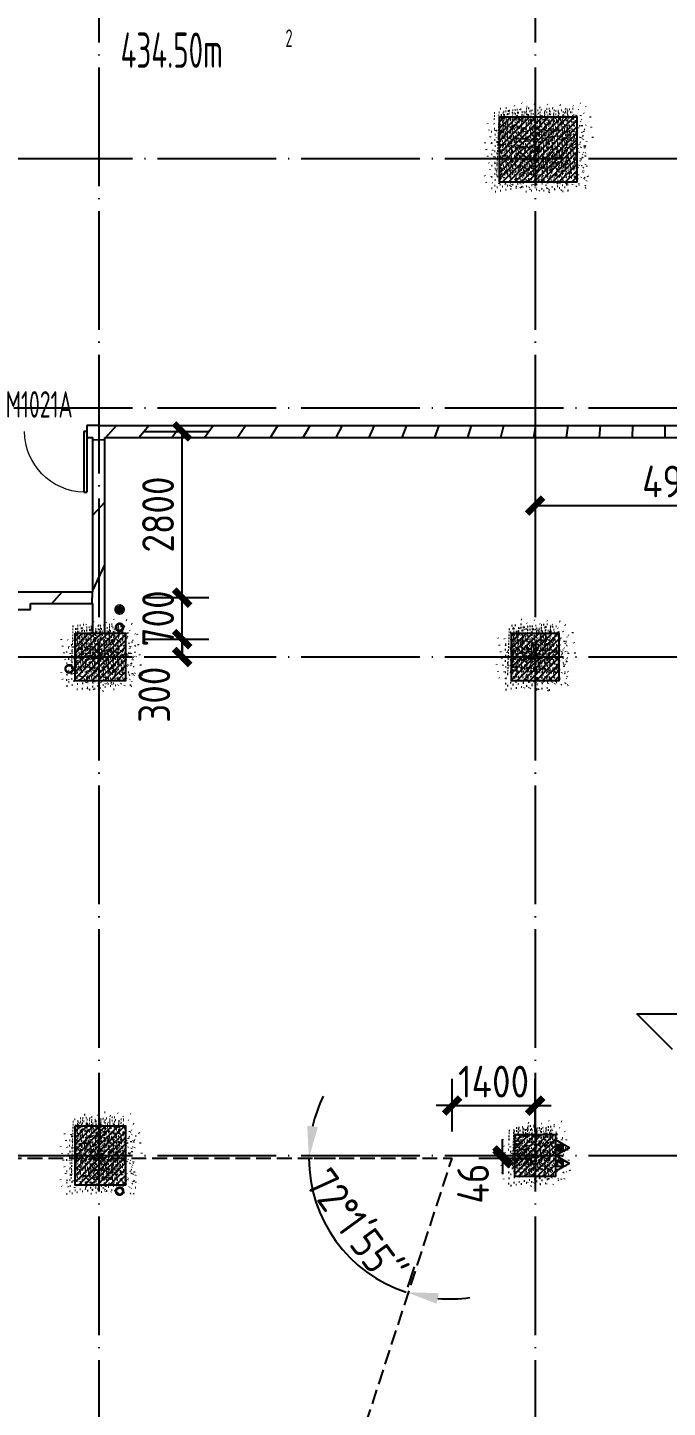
# Model space of a CAD drawing. Header units: inches. Extents: x 0 to 1813292486, y 0 to 3473589894.
# Drawn here: x 600430936 to 600441714, y 3473239974 to 3473263223 of the extents above; entities that cross this region are included whole.
import ezdxf
from ezdxf.enums import TextEntityAlignment as Align
from ezdxf.xclip import XClip

# ---------------------------------------------------------------- set-up
doc = ezdxf.new("R2010")
doc.units = ezdxf.units.IN
doc.header["$LTSCALE"] = 1000
doc.header["$MEASUREMENT"] = 0
doc.header["$XCLIPFRAME"] = 2
for name, pattern in [('AX-MALL-DIM-P02$0$DASH', [0.35, 0.25, -0.1]), ('AX-MALL-GIRD-200$0$DOTE', [2.4200000000000004, 2, -0.2, 0.02, -0.2]), ('PX-MALL-P02-LG$0$CONTINOUS', [0])]:
    doc.linetypes.add(name, pattern=pattern)
for name, color, linetype in [('A-Anno-Note', 241, 'Continuous'), ('AX-MALL-DIM-P02$0$A-Anno-Dims', 3, 'Continuous'), ('AX-MALL-DIM-P02$0$A-Detl-Patt', 8, 'Continuous'), ('AX-MALL-DIM-P02$0$A-Detl-Thin', 131, 'Continuous'), ('AX-MALL-GIRD-200$0$A-Grid', 222, 'AX-MALL-GIRD-200$0$DOTE'), ('AX-MALL-P02-200$0$A-Anno-Note', 241, 'Continuous'), ('AX-MALL-WALL-P02$0$A-Anno-Note', 241, 'Continuous'), ('AX-MALL-WALL-P02-QT$0$A-Detl-Thin', 131, 'Continuous'), ('AX-MALL-WALL-P02-QT$0$A-Wall', 2, 'Continuous'), ('AX-MALL-WALL-P02-QT$0$A-Wall-Patt', 13, 'Continuous'), ('AX-MALL-WALL-P02-QT$0$A-Wind', 4, 'Continuous'), ('AX-MALL-WORD-P02$0$A-Anno-Levl', 201, 'Continuous'), ('AX-MALL-WORD-P02$0$A-Spac-Iden', 231, 'Continuous'), ('AX-MALL-WORD-P02$0$A-Wind-Iden', 11, 'Continuous'), ('AX-MALL-ZTKD-P02$0$A-Anno-Note', 241, 'Continuous'), ('PX-MALL-P02-LG$0$$8$P-Pipe-Risr', 7, 'Continuous'), ('PX-MALL-P02-LG$0$$8$P-Pipe-Risr-Arch', 6, 'Continuous'), ('PX-MALL-P02-LG$0$$8$P-Pipe-Risr-W100', 6, 'Continuous'), ('PX-MALL-P02-LG$0$P-Airr-Pipe', 140, 'Continuous'), ('PX-MALL-P02-LG$0$P-Drain-Fldr', 4, 'Continuous'), ('PX-MALL-P02-LG$0$P-Drain-Fldr-ARCH', 161, 'Continuous'), ('PX-MALL-P02-LG$0$P-Drain-Fldr-W100', 4, 'Continuous'), ('PX-MALL-P02-LG$0$P-Drain-Fldr-W50', 4, 'Continuous'), ('PX-MALL-P02-LG$0$P-Exsh', 31, 'Continuous'), ('PX-MALL-P02-LG$0$P-Pipe-Risr', 7, 'Continuous'), ('PX-MALL-P02-LG$0$P-Pipe-Risr-Arch', 6, 'Continuous'), ('PX-MALL-P02-LG$0$P-Pipe-Risr-W100', 6, 'Continuous'), ('PX-MALL-P02-LG$0$P-Pipe-Risr-W50', 6, 'Continuous'), ('PX-MALL-P02-LG$0$P-Sewr-Pipe', 123, 'PX-MALL-P02-LG$0$CONTINOUS'), ('SX-MALL-WALL-L-1F~2F$0$S-COLU', 30, 'Continuous'), ('SX-MALL-WALL-L-1F~2F$0$S-PATT-WALL', 83, 'Continuous'), ('SX-MALL-WALL-L-1F~2F$0$单形心', 4, 'Continuous')]:
    doc.layers.add(name, color=color, linetype=linetype)
doc.styles.add('AX-MALL-DIM-P02$0$_TCH_DIM_T3', font='gbenor.shx')
doc.styles.add('AX-MALL-WORD-P02$0$_TCH_SPACE', font='gbenor.shx', dxfattribs={"bigfont": 'gbcbig.shx'})
doc.styles.add('AX-MALL-WORD-P02$0$_TCH_WINDOW', font='gbenor.shx', dxfattribs={"bigfont": 'gbcbig.shx'})
doc.styles.add('PX-MALL-P02-LG$0$$8$jzfz', font='gbenor.shx', dxfattribs={"bigfont": 'gbcbig.shx'})
doc.styles.add('PX-MALL-P02-LG$0$jzfz', font='gbenor.shx', dxfattribs={"bigfont": 'gbcbig.shx'})
doc.dimstyles.new('AX-MALL-DIM-P02$0$_TCH_ARCH&&180', dxfattribs={"dimtxt": 535.5, "dimasz": 270, "dimexe": 450, "dimexo": 450, "dimgap": 137.25, "dimtad": 1, "dimdec": 0, "dimzin": 0, "dimdsep": 46, "dimtxsty": 'AX-MALL-DIM-P02$0$_TCH_DIM_T3', "dimblk": 'AX-MALL-DIM-P02$0$_ArchTick', "dimcen": 0.09, "dimclrt": 7, "dimazin": 2, "dimtfac": 1, "dimtdec": 0, "dimtix": 1, "dimtmove": 2, "dimatfit": 3, "dimfxl": 500, "dimtolj": 1, "dimtzin": 0, "dimarcsym": 0})
doc.dimstyles.new('AX-MALL-DIM-P02$0$_TCH_ARROW&&180', dxfattribs={"dimtxt": 535.5, "dimasz": 540, "dimexe": 450, "dimexo": 450, "dimgap": 137.25, "dimtad": 1, "dimdec": 0, "dimzin": 0, "dimdsep": 46, "dimtxsty": 'AX-MALL-DIM-P02$0$_TCH_DIM_T3', "dimcen": 0.09, "dimclrt": 7, "dimaunit": 1, "dimadec": 3, "dimazin": 2, "dimtfac": 1, "dimtdec": 0, "dimtix": 1, "dimtmove": 2, "dimatfit": 3, "dimfxl": 500, "dimtolj": 1, "dimtzin": 0, "dimarcsym": 0})
pattern_1 = [(24.56816131876918, (600332848.5159376, 3473133887.589986), (-31.18316060756021, 68.21004687377882), []), (29.56816131876925, (600332848.5159376, 3473133887.589986), (97.53445422577846, -46.37920049590846), [11.24999999999976, -123.7499999999981]), (334.5681613187692, (600332848.5159376, 3473133887.589986), (19.8843977583576, 112.9961142864107), [8.999999999999757, -98.99999999999805]), (80.01956131876923, (600332856.6438087, 3473133883.725054), (117.4189029535321, 66.61682170576017), [9.5610285, -105.1713168]), (25.75236131876918, (600332858.9887226, 3473133915.702631), (141.3476152674957, -79.15081590010527), [16.87499999999999, -185.6249999999999]), (76.20376131876925, (600332870.7676862, 3473133909.106722), (182.3878362713222, 87.98253900728308), [14.3415432, -157.75695]), (330.7523613187692, (600332858.9887226, 3473133915.702631), (182.3877676118969, 87.98268144025063), [13.5, -148.4999999999999]), (0.5681613187692685, (600332870.4268485, 3473133903.438077), (62.82047321120105, -87.84980446922418), [11.25, -123.75]), (305.5681613187692, (600332870.4268485, 3473133903.438077), (72.17288940056437, 89.18848105901375), [8.999999999999998, -98.99999999999999]), (51.01956131876926, (600332875.6618834, 3473133896.117257), (134.9933625470349, 1.33857134020591), [9.5610285, -105.1713168]), (17.06816131876921, (600332848.5159376, 3473133887.589986), (19.14085714793764, 46.1558949392409), [0.7499999999999999, -97.79999999999998, 0.7499999999999999, -100.5, 0.7499999999999999, -99.37499999999999]), (347.0681613187692, (600332848.5159376, 3473133887.589986), (57.63084699394109, 41.66442757030211), [0.7499999999999999, -57.29999999999999, 0.7499999999999999, -95.54999999999998, 0.7499999999999999, -37.87499999999999]), (307.0681613187692, (600332817.170339, 3473133899.267141), (73.85474001336533, -31.12342331039777), [0.7499999999999849, -37.49999999999903, 0.7499999999999849, -116.9999999999981, 0.7499999999999849, -155.2499999999961]), (297.0681613187692, (600332803.1140169, 3473133904.503534), (87.2164167648191, -16.46683781742514), [0.7499999999999999, -48.74999999999999, 0.7499999999999999, -77.69999999999997, 0.7499999999999999, -110.25])]
pattern_2 = [(24.56816131876918, (600332895.3703448, 3473133870.135345), (-31.18316060756021, 68.21004687377882), []), (29.56816131876925, (600332895.3703448, 3473133870.135345), (97.53445422577846, -46.37920049590846), [11.24999999999975, -123.749999999998]), (334.5681613187692, (600332895.3703448, 3473133870.135345), (19.8843977583576, 112.9961142864107), [8.999999999999755, -98.99999999999804]), (80.01956131876923, (600332903.4982159, 3473133866.270413), (117.4189029535321, 66.61682170576017), [9.5610285, -105.1713168]), (25.75236131876918, (600332905.8431298, 3473133898.247989), (141.3476152674957, -79.15081590010527), [16.87499999999999, -185.6249999999999]), (76.20376131876925, (600332917.6220934, 3473133891.652081), (182.3878362713222, 87.98253900728308), [14.3415432, -157.75695]), (330.7523613187692, (600332905.8431298, 3473133898.247989), (182.3877676118969, 87.98268144025063), [13.5, -148.4999999999999]), (0.5681613187692685, (600332917.2812557, 3473133885.983436), (62.82047321120105, -87.84980446922418), [11.25, -123.75]), (305.5681613187692, (600332917.2812557, 3473133885.983436), (72.17288940056437, 89.18848105901375), [8.999999999999998, -98.99999999999999]), (51.01956131876926, (600332922.5162905, 3473133878.662616), (134.9933625470349, 1.33857134020591), [9.5610285, -105.1713168]), (17.06816131876921, (600332895.3703448, 3473133870.135345), (19.14085714793764, 46.1558949392409), [0.7499999999999999, -97.79999999999998, 0.7499999999999999, -100.5, 0.7499999999999999, -99.37499999999999]), (347.0681613187692, (600332895.3703448, 3473133870.135345), (57.63084699394109, 41.66442757030211), [0.7499999999999999, -57.29999999999999, 0.7499999999999999, -95.54999999999998, 0.7499999999999999, -37.87499999999999]), (307.0681613187692, (600332864.0247462, 3473133881.8125), (73.85474001336533, -31.12342331039777), [0.7499999999999848, -37.49999999999903, 0.7499999999999848, -116.9999999999981, 0.7499999999999848, -155.2499999999961]), (297.0681613187692, (600332849.9684241, 3473133887.048892), (87.2164167648191, -16.46683781742514), [0.7499999999999999, -48.74999999999999, 0.7499999999999999, -77.69999999999997, 0.7499999999999999, -110.25])]
pattern_3 = [(45, (0, 359.0227), (-353.55353201463, 353.55353201463), [])]

# ---------------------------------------------------------------- blocks, each defined once
blk = doc.blocks.new('AX-MALL-WORD-P02')
at = {"layer": 'AX-MALL-WORD-P02$0$A-Anno-Levl'}
for p, q in [((600265590.0781813, 3473151885.203575), (600265237.2809923, 3473152656.912162)), ((600265237.2809923, 3473152656.912162), (600268469.084537, 3473151452.970512)), ((600265590.078181, 3473151885.203575), (600265237.2809918, 3473152656.912162)), ((600265237.2809918, 3473152656.912162), (600268469.0845368, 3473151452.970512))]:
    blk.add_line(p, q, dxfattribs=at)
at = {"layer": 'AX-MALL-WORD-P02$0$A-Spac-Iden', "style": 'AX-MALL-WORD-P02$0$_TCH_SPACE', "width": 0.7}
for s, height, p in [('434.50m', 595, (600262650.7870951, 3473170632.419014)), ('2', 297.5, (600265374.951007, 3473169991.085436))]:
    blk.add_text(s, height=height, rotation=339.5681613092246, dxfattribs=at).set_placement(p)
at = {"layer": 'AX-MALL-WORD-P02$0$A-Wind-Iden', "style": 'AX-MALL-WORD-P02$0$_TCH_WINDOW', "width": 0.7}
blk.add_text('M1021A', height=446.25, rotation=339.5681612585309, dxfattribs=at).set_placement((600258778.3129346, 3473165785.034425))
blk = doc.blocks.new('AX-MALL-GIRD-200')
at = {"layer": 'AX-MALL-GIRD-200$0$A-Grid'}
for p, q in [((600276670.8627876, 3473209317.449277), (600237941.3238384, 3473105353.722196)), ((600283558.4606664, 3473206751.616964), (600244828.9217169, 3473102787.889884)), ((600235486.9336561, 3473179121.574219), (600593382.9377552, 3473045794.810937)), ((600234020.7437632, 3473175185.804002), (600591916.7478616, 3473041859.04072)), ((600232554.5538701, 3473171250.033786), (600590450.5579685, 3473037923.270504)), ((600229622.1740841, 3473163378.493353), (600587518.1781827, 3473030051.730071))]:
    blk.add_line(p, q, dxfattribs=at)
blk = doc.blocks.new('SX-MALL-WALL-L-1F~2F$0$BANWANG_XINGXIN')
at = {"color": 0}
for points in [[(0.7071067811865476, 0.7071067811865475), (-0.7071067811865477, -0.7071067811865475)], [(-0.7071067811865475, 0.7071067811865476), (0.7071067811865474, -0.7071067811865477)]]:
    blk.add_lwpolyline(points, dxfattribs=at)
blk = doc.blocks.new('SX-MALL-WALL-L-1F~2F')
at = {"layer": 'SX-MALL-WALL-L-1F~2F$0$S-PATT-WALL'}
h = blk.add_hatch(dxfattribs=at)
h.set_pattern_fill('钢筋混凝土', color=256, scale=15, pattern_type=2)
h.set_pattern_definition([(24.56816131876918, (600332895.3703736, 3473133870.135334), (-31.18316060756021, 68.21004687377882), []), (29.56816131876925, (600332895.3703736, 3473133870.135334), (97.53445422577846, -46.37920049590846), [11.24999999999975, -123.749999999998]), (334.5681613187692, (600332895.3703736, 3473133870.135334), (19.8843977583576, 112.9961142864107), [8.999999999999755, -98.99999999999804]), (80.01956131876923, (600332903.4982448, 3473133866.270402), (117.4189029535321, 66.61682170576017), [9.5610285, -105.1713168]), (25.75236131876918, (600332905.8431586, 3473133898.247978), (141.3476152674957, -79.15081590010527), [16.87499999999999, -185.6249999999999]), (76.20376131876925, (600332917.6221223, 3473133891.65207), (182.3878362713222, 87.98253900728308), [14.3415432, -157.75695]), (330.7523613187692, (600332905.8431586, 3473133898.247978), (182.3877676118969, 87.98268144025063), [13.5, -148.4999999999999]), (0.5681613187692685, (600332917.2812846, 3473133885.983425), (62.82047321120105, -87.84980446922418), [11.25, -123.75]), (305.5681613187692, (600332917.2812846, 3473133885.983425), (72.17288940056437, 89.18848105901375), [8.999999999999998, -98.99999999999999]), (51.01956131876926, (600332922.5163194, 3473133878.662605), (134.9933625470349, 1.33857134020591), [9.5610285, -105.1713168]), (17.06816131876921, (600332895.3703736, 3473133870.135334), (19.14085714793764, 46.1558949392409), [0.7499999999999999, -97.79999999999998, 0.7499999999999999, -100.5, 0.7499999999999999, -99.37499999999999]), (347.0681613187692, (600332895.3703736, 3473133870.135334), (57.63084699394109, 41.66442757030211), [0.7499999999999999, -57.29999999999999, 0.7499999999999999, -95.54999999999998, 0.7499999999999999, -37.87499999999999]), (307.0681613187692, (600332864.024775, 3473133881.812489), (73.85474001336533, -31.12342331039777), [0.7499999999999848, -37.49999999999903, 0.7499999999999848, -116.9999999999981, 0.7499999999999848, -155.2499999999961]), (297.0681613187692, (600332849.9684529, 3473133887.048882), (87.2164167648191, -16.46683781742514), [0.7499999999999999, -48.74999999999999, 0.7499999999999999, -77.69999999999997, 0.7499999999999999, -110.25])])
h.paths.add_polyline_path([(600268343.660713, 3473167628.474102), (600269561.8752733, 3473167174.653428), (600269177.8731486, 3473166143.85644), (600267959.6585871, 3473166597.677113)])
h = blk.add_hatch(dxfattribs=at)
h.set_pattern_fill('钢筋混凝土', color=256, scale=15, pattern_type=2)
h.set_pattern_definition(pattern_2)
h.paths.add_polyline_path([(600258606.3727956, 3473161971.820985), (600259402.8977205, 3473161675.092079), (600259123.6234541, 3473160925.421561), (600258327.0985316, 3473161222.15047)])
h = blk.add_hatch(dxfattribs=at)
h.set_pattern_fill('钢筋混凝土', color=256, scale=15, pattern_type=2)
h.set_pattern_definition(pattern_1)
h.paths.add_polyline_path([(600265493.9706742, 3473159405.988677), (600266243.6411911, 3473159126.714408), (600265964.3669257, 3473158377.04389), (600265214.6964078, 3473158656.318157)])
h = blk.add_hatch(dxfattribs=at)
h.set_pattern_fill('钢筋混凝土', color=256, scale=15, pattern_type=2)
h.set_pattern_definition(pattern_2)
h.paths.add_polyline_path([(600255708.902294, 3473154193.989367), (600256505.4272177, 3473153897.260461), (600256156.3343863, 3473152960.172311), (600255359.8094611, 3473153256.901217)])
h = blk.add_hatch(dxfattribs=at)
h.set_pattern_fill('钢筋混凝土', color=256, scale=15, pattern_type=2)
h.set_pattern_definition([(24.56816131876918, (600332848.5159376, 3473133887.589986), (-31.18316060756021, 68.21004687377882), []), (29.56816131876925, (600332848.5159376, 3473133887.589986), (97.53445422577846, -46.37920049590846), [11.25, -123.75]), (334.5681613187692, (600332848.5159376, 3473133887.589986), (19.88439775835759, 112.9961142864107), [9, -99]), (80.01956131876923, (600332856.6438087, 3473133883.725054), (117.4189029535321, 66.61682170576017), [9.5610285, -105.1713168]), (25.75236131876919, (600332858.9887226, 3473133915.702631), (141.3476152674957, -79.15081590010527), [16.87499999999951, -185.6249999999961]), (76.20376131876925, (600332870.7676862, 3473133909.106722), (182.3878362713222, 87.98253900728311), [14.3415432, -157.75695]), (330.7523613187692, (600332858.9887226, 3473133915.702631), (182.387767611897, 87.98268144025062), [13.49999999999976, -148.4999999999961]), (0.5681613187692669, (600332870.4268485, 3473133903.438077), (62.82047321120105, -87.84980446922418), [11.25, -123.75]), (305.5681613187692, (600332870.4268485, 3473133903.438077), (72.17288940056439, 89.18848105901375), [9, -99]), (51.01956131876926, (600332875.6618832, 3473133896.117257), (134.9933625470349, 1.33857134020591), [9.5610285, -105.1713168]), (17.06816131876921, (600332848.5159376, 3473133887.589986), (19.14085714793764, 46.15589493924091), [0.75, -97.8, 0.75, -100.5, 0.75, -99.375]), (347.0681613187692, (600332848.5159376, 3473133887.589986), (57.63084699394109, 41.66442757030211), [0.75, -57.3, 0.75, -95.55, 0.75, -37.875]), (307.0681613187692, (600332817.1703391, 3473133899.267141), (73.85474001336534, -31.12342331039777), [0.75, -37.5, 0.75, -117, 0.75, -155.25]), (297.0681613187692, (600332803.1140169, 3473133904.503534), (87.2164167648191, -16.46683781742514), [0.75, -48.75, 0.75, -77.69999999999999, 0.75, -110.25])])
h.paths.add_polyline_path([(600263002.5873635, 3473150569.812478), (600263246.9523455, 3473151225.774181), (600262590.9906427, 3473151470.139163), (600262346.6256607, 3473150814.177461)])
h = blk.add_hatch(dxfattribs=at)
h.set_pattern_fill('钢筋混凝土', color=256, scale=15, pattern_type=2)
h.set_pattern_definition(pattern_1)
h.paths.add_polyline_path([(600263002.5873632, 3473150569.812479), (600263246.9523455, 3473151225.774181), (600262590.9906425, 3473151470.139163), (600262346.6256605, 3473150814.177461)])
at = {"layer": 'SX-MALL-WALL-L-1F~2F$0$S-COLU'}
for points in [[(600268343.660713, 3473167628.474102), (600269561.8752733, 3473167174.653428), (600269177.8731486, 3473166143.85644), (600267959.6585871, 3473166597.677113)], [(600258606.3727956, 3473161971.820985), (600259402.8977205, 3473161675.092079), (600259123.6234541, 3473160925.421561), (600258327.0985316, 3473161222.15047)], [(600265493.9706742, 3473159405.988677), (600266243.6411911, 3473159126.714408), (600265964.3669257, 3473158377.04389), (600265214.6964078, 3473158656.318157)], [(600255708.902294, 3473154193.989367), (600256505.4272177, 3473153897.260461), (600256156.3343863, 3473152960.172311), (600255359.8094611, 3473153256.901217)], [(600263002.5873635, 3473150569.812478), (600263246.9523455, 3473151225.774181), (600262590.9906427, 3473151470.139163), (600262346.6256607, 3473150814.177461)]]:
    blk.add_lwpolyline(points, close=True, dxfattribs=at)
at = {"layer": 'SX-MALL-WALL-L-1F~2F$0$单形心', "xscale": 50, "yscale": 50, "zscale": 50}
for p in [(600268760.7669444, 3473166886.165266), (600258864.9981257, 3473161448.621274), (600265729.1687996, 3473158891.516283), (600255932.6183398, 3473153577.080839), (600262796.7890031, 3473151019.975821)]:
    blk.add_blockref('SX-MALL-WALL-L-1F~2F$0$BANWANG_XINGXIN', p, dxfattribs=at)
blk = doc.blocks.new('SX-MALL-WALL-L-2F~3F')
ref = blk.add_blockref('SX-MALL-WALL-L-1F~2F', (0, 0))
XClip(ref).set_block_clipping_path([(600349769.7341375, 3473074679.418533), (600357001.7302529, 3473071985.287766), (600356499.8725733, 3473070638.124951), (600359302.5086629, 3473069594.060767), (600362345.1765132, 3473077761.653201), (600381551.4312518, 3473070606.759726), (600391553.7259278, 3473066880.611454), (600387749.827644, 3473056669.608357), (600391632.1759799, 3473055223.319679), (600395635.5522461, 3473065969.791956), (600406982.2408491, 3473061742.817497), (600403058.8006672, 3473051210.921831), (600412723.2437257, 3473047610.6332), (600445093.3740637, 3473134503.466942), (600393055.2444371, 3473153889.197227), (600387463.4997383, 3473138878.984498), (600380158.3525343, 3473141600.366193), (600382830.751978, 3473148774.027779), (600388210.8522022, 3473146769.782572), (600390696.2253517, 3473153441.399696), (600277474.697425, 3473195619.741203), (600273446.9822528, 3473184807.934726), (600257129.111771, 3473190886.82031), (600241575.9633431, 3473149136.690594), (600258197.8999482, 3473142944.531458), (600255239.7303221, 3473135003.762026), (600263182.3271956, 3473132044.911624), (600260741.6763649, 3473125493.34496), (600269350.4970673, 3473122286.306632), (600271511.1407766, 3473128086.235537), (600286270.1853781, 3473122588.058336), (600284109.5416689, 3473116788.129431), (600282580.7823727, 3473112684.400902), (600291840.7574171, 3473109234.788475), (600290827.7957876, 3473106515.642598), (600293360.405141, 3473105572.171298), (600294731.2544166, 3473109252.0137), (600323175.4764534, 3473098655.706329), (600321336.3302773, 3473093718.790065), (600344750.773286, 3473084996.222976), (600341987.4689643, 3473077578.540671), (600344583.6790427, 3473076611.376234), (600346015.5062013, 3473080454.904757), (600351201.5612961, 3473078522.947055)])
blk = doc.blocks.new('SX-MALL-WALL-2F~3F')
blk.add_blockref('SX-MALL-WALL-L-2F~3F', (0, 0))
blk = doc.blocks.new('AX-MALL-WALL-P02-QT$0$$DorLib2D$00000001')
for p, q in [((0.45, 0.9750000000000001), (0.5000000000000002, 0.9750000000000001)), ((0.45, 0), (0.45, 0.9750000000000001)), ((0.5, 0), (0.5, 0.9750000000000001)), ((0.5, 0), (0.45, 0))]:
    blk.add_line(p, q)
at = {"lineweight": 13}
blk.add_arc((0.475, 0), 0.975, 91.4692835813538, 180, dxfattribs=at)
blk = doc.blocks.new('AX-MALL-WALL-P02-QT')
at = {"layer": 'AX-MALL-WALL-P02-QT$0$A-Wall-Patt'}
h = blk.add_hatch(dxfattribs=at)
h.set_pattern_fill('普通砖', color=256, scale=200, style=0)
h.set_pattern_definition(pattern_3)
h.paths.add_polyline_path([(600260203.0329657, 3473165111.992365), (600260015.615336, 3473165181.810932), (600259945.7967696, 3473164994.393302), (600260039.5055848, 3473164959.484019), (600260156.4872549, 3473164987.047279)])
h = blk.add_hatch(dxfattribs=at)
h.set_pattern_fill('普通砖', color=256, scale=200, style=0)
h.set_pattern_definition(pattern_3)
h.paths.add_polyline_path([(600260156.4872547, 3473164987.047279), (600260226.9232141, 3473164889.665453), (600271663.6054019, 3473160629.165751), (600271679.1065869, 3473160836.818198), (600260203.0329657, 3473165111.992365)])
h = blk.add_hatch(dxfattribs=at)
h.set_pattern_fill('普通砖', color=256, scale=200, style=0)
h.set_pattern_definition(pattern_3)
h.paths.add_polyline_path([(600259159.4274827, 3473162406.073168), (600259284.372569, 3473162359.527458), (600260226.9232141, 3473164889.665453), (600260156.4872547, 3473164987.047279), (600260039.5055848, 3473164959.484019), (600259131.8642229, 3473162523.054839)])
h = blk.add_hatch(dxfattribs=at)
h.set_pattern_fill('普通砖', color=256, scale=200, style=0)
h.set_pattern_definition(pattern_3)
h.paths.add_polyline_path([(600257210.8335207, 3473163238.695143), (600257293.5233005, 3473162887.750133), (600258043.1938164, 3473162608.475868), (600258147.9216659, 3473162889.602312)])
h = blk.add_hatch(dxfattribs=at)
h.set_pattern_fill('普通砖', color=256, scale=200, style=0)
h.set_pattern_definition(pattern_3)
h.paths.add_polyline_path([(600258147.9216659, 3473162889.602313), (600258078.1030996, 3473162702.184683), (600259062.0456566, 3473162335.637209), (600259159.4274827, 3473162406.073168), (600259131.8642229, 3473162523.054839)])
h = blk.add_hatch(dxfattribs=at)
h.set_pattern_fill('普通砖', color=256, scale=200, style=0)
h.set_pattern_definition(pattern_3)
h.paths.add_polyline_path([(600259074.9168698, 3473161797.27457), (600259284.372569, 3473162359.527458), (600259159.4274827, 3473162406.073168), (600259062.0456566, 3473162335.637209), (600258887.4992405, 3473161867.093136)])
at = {"layer": 'AX-MALL-WALL-P02-QT$0$A-Wall'}
for p, q in [((600260015.615336, 3473165181.810932), (600259945.7967696, 3473164994.393302)), ((600260203.0329657, 3473165111.992365), (600260015.615336, 3473165181.810932)), ((600260203.0329657, 3473165111.992365), (600271679.1065869, 3473160836.818198)), ((600259131.8642229, 3473162523.054839), (600260039.5055848, 3473164959.484019)), ((600259284.372569, 3473162359.527458), (600260226.9232141, 3473164889.665453)), ((600259945.7967696, 3473164994.393302), (600260039.5055848, 3473164959.484019)), ((600260226.9232141, 3473164889.665453), (600271663.6054019, 3473160629.165751)), ((600257210.8335207, 3473163238.695143), (600258147.9216659, 3473162889.602312)), ((600257293.5233005, 3473162887.750133), (600258043.1938164, 3473162608.475868)), ((600258147.9216659, 3473162889.602313), (600259131.8642229, 3473162523.054839)), ((600258043.1938164, 3473162608.475868), (600258078.1030996, 3473162702.184683)), ((600258078.1030996, 3473162702.184683), (600259062.0456566, 3473162335.637209)), ((600258887.4992405, 3473161867.093136), (600259062.0456566, 3473162335.637209)), ((600259074.9168698, 3473161797.27457), (600259284.372569, 3473162359.527458)), ((600258887.4992405, 3473161867.093136), (600259074.9168698, 3473161797.27457))]:
    blk.add_line(p, q, dxfattribs=at)
at = {"layer": 'AX-MALL-WALL-P02-QT$0$A-Detl-Thin'}
blk.add_blockref('SX-MALL-WALL-2F~3F', (0, 0), dxfattribs=at)
at = {"layer": 'AX-MALL-WALL-P02-QT$0$A-Wind'}
blk.add_blockref('AX-MALL-GIRD-200', (0, 0), dxfattribs=at)
at = {"layer": 'AX-MALL-WALL-P02-QT$0$A-Wind', "xscale": 1050, "yscale": -1050, "zscale": 200, "rotation": 339.5681613093317}
blk.add_blockref('AX-MALL-WALL-P02-QT$0$$DorLib2D$00000001', (600259488.7347759, 3473165271.375854), dxfattribs=at)
blk = doc.blocks.new('AX-MALL-WALL-P02')
at = {"layer": 'AX-MALL-WALL-P02$0$A-Anno-Note'}
blk.add_blockref('AX-MALL-WORD-P02', (0, 0), dxfattribs=at)
blk.add_blockref('AX-MALL-WALL-P02-QT', (0, 0), dxfattribs=at)
blk = doc.blocks.new('PX-MALL-P02-LG$0$P-Risr')
at = {"layer": 'PX-MALL-P02-LG$0$P-Pipe-Risr-W50'}
h = blk.add_hatch(color=0, dxfattribs=at)
edge = h.paths.add_edge_path()
edge.add_ellipse((0, 0), major_axis=(47.05795628796547, 47.05795628796547), ratio=0.9999999999999695, start_angle=225.0000000000009, end_angle=405.0000000000009, ccw=False)
edge.add_ellipse((0, 0), major_axis=(47.05795628796764, 47.05795628796764), ratio=0.9999999999998785, start_angle=133.9675974886221, end_angle=225.0000000000035, ccw=False)
edge.add_line((-66.53919663240958, 1.199087783927098), (-54.4367953546693, 1.199087783927098))
edge.add_ellipse((0, 0), major_axis=(-38.50196423560672, 38.50196423560672), ratio=0.9999999999999859, start_angle=43.73814098242129, end_angle=134.9999999999996)
edge.add_ellipse((0, 0), major_axis=(38.50196423561096, 38.50196423561096), ratio=0.9999999999998216, start_angle=225.0000000000051, end_angle=405.0000000000051)
edge.add_ellipse((0, 0), major_axis=(38.50196423560679, 38.50196423560679), ratio=0.9999999999999831, start_angle=45.00000000000048, end_angle=133.7381409824204)
edge.add_line((-54.43679535467527, 1.199087783927098), (-66.53919663241555, 1.199087783927098))
edge.add_ellipse((0, 0), major_axis=(-47.05795628796762, 47.05795628796762), ratio=0.9999999999998742, start_angle=-45.00000000000358, end_angle=43.967597488629224, ccw=False)
at = {"layer": 'PX-MALL-P02-LG$0$P-Pipe-Risr-Arch', "ltscale": 0.7}
blk.add_circle((0, 0), 59.29000000000001, dxfattribs=at)
at = {"layer": 'PX-MALL-P02-LG$0$P-Pipe-Risr-W100', "color": 0, "const_width": 15}
blk.add_lwpolyline([(-75, 0, 1), (75, 0, 1)], format="xyb", close=True, dxfattribs=at)
at = {"layer": 'PX-MALL-P02-LG$0$P-Pipe-Risr-W50'}
blk.add_circle((0, 0), 54.45000000000001, dxfattribs=at)
at = {"layer": 'PX-MALL-P02-LG$0$P-Pipe-Risr', "style": 'PX-MALL-P02-LG$0$jzfz', "width": 0.6, "flags": 1}
for tag, p in [('SYS-MARK', (0.3310501334344735, -45.65933377496549)), ('RANGE', (0.3337570973526454, -45.67887874227017))]:
    blk.add_attdef(tag, text='', height=0.015625, dxfattribs=at).set_placement(p, align=Align.MIDDLE)
blk = doc.blocks.new('PX-MALL-P02-LG$0$A$C5A9C1854')
at = {"layer": 'PX-MALL-P02-LG$0$P-Drain-Fldr-W50', "ltscale": 0.7}
for p, q in [((16.81565596797736, -52.36634142627008), (-52.36634142621187, 16.81565596791916)), ((38.89087296527578, -38.89087296521757), (-38.89087296527578, 38.89087296521757)), ((52.36634142632829, -16.81565596791916), (-16.81565596786095, 52.36634142627008))]:
    blk.add_line(p, q, dxfattribs=at)
at = {"layer": 'PX-MALL-P02-LG$0$P-Drain-Fldr-W50', "ltscale": 0.7, "const_width": 13.75}
blk.add_lwpolyline([(-54.99999999994179, 0, 1), (55.00000000005821, 0, 1)], format="xyb", close=True, dxfattribs=at)
blk = doc.blocks.new('PX-MALL-P02-LG$0$A$C7D2520B3')
at = {"layer": 'PX-MALL-P02-LG$0$P-Drain-Fldr', "ltscale": 0.7}
for p, q in [((25.22348395196605, -78.54951213940512), (-78.54951213931781, 25.22348395187873)), ((58.33630944791366, -58.33630944788456), (-58.33630944791366, 58.33630944788456)), ((78.54951213949244, -25.22348395187873), (-25.22348395179142, 78.54951213940512))]:
    blk.add_line(p, q, dxfattribs=at)
at = {"layer": 'PX-MALL-P02-LG$0$P-Drain-Fldr', "ltscale": 0.7, "const_width": 20}
blk.add_lwpolyline([(5.820766091346741e-11, -80, 1), (5.820766091346741e-11, 80, 1)], format="xyb", close=True, dxfattribs=at)
blk = doc.blocks.new('PX-MALL-P02-LG$0$A$C2257314B')
at = {"layer": 'PX-MALL-P02-LG$0$P-Drain-Fldr-ARCH', "ltscale": 0.7}
for p, q in [((16.81565596797736, -52.36634142627008), (-52.36634142621187, 16.81565596791916)), ((38.89087296527578, -38.89087296521757), (-38.89087296527578, 38.89087296521757)), ((52.36634142632829, -16.81565596791916), (-16.81565596786095, 52.36634142627008))]:
    blk.add_line(p, q, dxfattribs=at)
for start, end in [(0, 180), (180, 0)]:
    blk.add_arc((5.820766091346741e-11, -1.77635683940025e-15), 55, start, end, dxfattribs=at)
blk = doc.blocks.new('PX-MALL-P02-LG$0$P-Drain-Fldr')
blk.add_blockref('PX-MALL-P02-LG$0$A$C2257314B', (0, 0))
at = {"layer": 'PX-MALL-P02-LG$0$P-Drain-Fldr-W100'}
blk.add_blockref('PX-MALL-P02-LG$0$A$C7D2520B3', (0, 0), dxfattribs=at)
at = {"layer": 'PX-MALL-P02-LG$0$P-Drain-Fldr-W50'}
blk.add_blockref('PX-MALL-P02-LG$0$A$C5A9C1854', (0, 0), dxfattribs=at)
blk = doc.blocks.new('PX-MALL-P02-LG$0$$8$P-Risr')
at = {"layer": 'PX-MALL-P02-LG$0$$8$P-Pipe-Risr-Arch', "ltscale": 0.7}
blk.add_circle((0, 0), 59.29000000000001, dxfattribs=at)
at = {"layer": 'PX-MALL-P02-LG$0$$8$P-Pipe-Risr-W100', "color": 0, "const_width": 15}
blk.add_lwpolyline([(-75, 0, 1), (75, 0, 1)], format="xyb", close=True, dxfattribs=at)
at = {"layer": 'PX-MALL-P02-LG$0$$8$P-Pipe-Risr', "style": 'PX-MALL-P02-LG$0$$8$jzfz', "width": 0.6, "flags": 1}
for tag, p in [('SYS-MARK', (0.3310501334344735, -45.65933377496549)), ('RANGE', (0.3337570973526454, -45.67887874227017))]:
    blk.add_attdef(tag, text='', height=0.015625, dxfattribs=at).set_placement(p, align=Align.MIDDLE)
blk = doc.blocks.new('PX-MALL-P02-LG$0$MHQ')
at = {"layer": 'PX-MALL-P02-LG$0$P-Exsh', "ltscale": 0.7}
h = blk.add_hatch(dxfattribs=at)
h.set_pattern_fill('ANSI31', color=256, scale=25, style=0)
h.set_pattern_definition([(45, (-160019.2306599375, -42228.3236173685), (-28.0633003783411, 28.0633003783411), [])])
h.paths.add_polyline_path([(-75.0000000015425, 185.1731819980414), (75, 185.1731819980414), (75, 35.17318199802685), (-75.0000000015425, 35.17318199802685)])
for points in [[(0, 346.4101615137042), (-200, -1.455191522836685e-11), (200, -1.455191522836685e-11)], [(0, 346.4101615137042), (-200, -1.455191522836685e-11), (200, -1.455191522836685e-11)], [(0, 346.4101615137042), (-200, -1.455191522836685e-11), (200, -1.455191522836685e-11)], [(-75.0000000015425, 185.1731819980414), (75, 185.1731819980414), (75, 35.17318199802685), (-75.0000000015425, 35.17318199802685)]]:
    blk.add_lwpolyline(points, close=True, dxfattribs=at)
blk = doc.blocks.new('PX-MALL-P02-LG$0$A$C301F1425')
at = {"layer": 'PX-MALL-P02-LG$0$P-Exsh', "ltscale": 0.7}
for p in [(-200, 1.455191522836685e-11), (200, 1.455191522836685e-11)]:
    blk.add_blockref('PX-MALL-P02-LG$0$MHQ', p, dxfattribs=at)
blk = doc.blocks.new('PX-MALL-P02-LG')
at = {"xscale": -0.6600000001490111, "yscale": 0.6600000001490111, "zscale": 0.6600000001490112, "rotation": 249.5681617937223}
blk.add_blockref('PX-MALL-P02-LG$0$A$C301F1425', (600263124.7698544, 3473150897.793329), dxfattribs=at)
at = {"layer": 'PX-MALL-P02-LG$0$P-Airr-Pipe', "rotation": 249.5681612531986}
blk.add_blockref('PX-MALL-P02-LG$0$$8$P-Risr', (600258303.2082764, 3473161444.477382), dxfattribs=at)
at = {"layer": 'PX-MALL-P02-LG$0$P-Drain-Fldr', "xscale": -1, "rotation": 159.5681613180711}
blk.add_blockref('PX-MALL-P02-LG$0$P-Drain-Fldr', (600259448.8260362, 3473162084.836622), dxfattribs=at)
at = {"layer": 'PX-MALL-P02-LG$0$P-Sewr-Pipe', "ltscale": 0.7, "xscale": -1, "rotation": 69.5681611982942}
blk.add_blockref('PX-MALL-P02-LG$0$P-Risr', (600259344.0981865, 3473161803.710178), dxfattribs=at)
at = {"layer": 'PX-MALL-P02-LG$0$P-Sewr-Pipe', "ltscale": 0.7, "rotation": 249.5681611996563}
blk.add_blockref('PX-MALL-P02-LG$0$P-Risr', (600256027.7162886, 3473152901.372779), dxfattribs=at)
blk = doc.blocks.new('AX-MALL-ZTKD-P02')
at = {"layer": 'AX-MALL-ZTKD-P02$0$A-Anno-Note'}
blk.add_blockref('AX-MALL-GIRD-200', (0, 0), dxfattribs=at)
blk = doc.blocks.new('AX-MALL-DIM-P02$0$_ArchTick')
at = {"color": 0, "linetype": 'ByBlock', "const_width": 0.4}
blk.add_lwpolyline([(-0.5, -0.5), (0.5, 0.5)], dxfattribs=at)
blk = doc.blocks.new('*D490')
at = {"layer": 'AX-MALL-DIM-P02$0$A-Anno-Dims', "color": 0, "lineweight": -2, "transparency": 16777216}
for p, q in [((600259663.5594277, 3473161471.275425), (600260683.0084239, 3473161091.500761)), ((600259558.8312414, 3473161190.148077), (600260578.2802376, 3473160810.373412)), ((600260156.5905714, 3473160967.465187), (600260261.3187578, 3473161248.592535))]:
    blk.add_line(p, q, dxfattribs=at)
at = {"layer": 'AX-MALL-DIM-P02$0$A-Anno-Dims', "color": 0, "lineweight": -2, "transparency": 16777216, "xscale": 270, "yscale": 270, "zscale": 270}
for p, rotation in [((600260261.3187578, 3473161248.592535), 69.56816131781409), ((600260156.5905714, 3473160967.465187), 249.5681613178141)]:
    blk.add_blockref('AX-MALL-DIM-P02$0$_ArchTick', p, dxfattribs=dict(at, rotation=rotation))
at = {"layer": 'AX-MALL-DIM-P02$0$A-Anno-Dims', "color": 7, "transparency": 16777216, "insert": (600259495.1321809, 3473160535.713255), "char_height": 535.5, "attachment_point": 5, "rotation": 69.56816131781407, "style": 'AX-MALL-DIM-P02$0$_TCH_DIM_T3'}
blk.add_mtext('\\A1;300', dxfattribs=at)
blk = doc.blocks.new('*D491')
at = {"layer": 'AX-MALL-DIM-P02$0$A-Anno-Dims', "color": 0, "lineweight": -2, "transparency": 16777216}
for p, q in [((600259907.9240735, 3473162127.236224), (600260927.3730696, 3473161747.461559)), ((600260505.6834035, 3473161904.553334), (600260599.938468, 3473162157.567133)), ((600260261.3187578, 3473161248.592535), (600260505.6834035, 3473161904.553334)), ((600259663.5594276, 3473161471.275425), (600260683.0084239, 3473161091.50076)), ((600260261.3187578, 3473161248.592535), (600260167.0636933, 3473160995.578735))]:
    blk.add_line(p, q, dxfattribs=at)
at = {"layer": 'AX-MALL-DIM-P02$0$A-Anno-Dims', "color": 0, "lineweight": -2, "transparency": 16777216, "xscale": 270, "yscale": 270, "zscale": 270}
for p, rotation in [((600260505.6834035, 3473161904.553334), 249.5681613083185), ((600260261.3187578, 3473161248.592535), 69.5681613083185)]:
    blk.add_blockref('AX-MALL-DIM-P02$0$_ArchTick', p, dxfattribs=dict(at, rotation=rotation))
at = {"layer": 'AX-MALL-DIM-P02$0$A-Anno-Dims', "color": 7, "transparency": 16777216, "insert": (600260003.980381, 3473161717.955531), "char_height": 535.5, "attachment_point": 5, "rotation": 69.56816130831855, "style": 'AX-MALL-DIM-P02$0$_TCH_DIM_T3'}
blk.add_mtext('\\A1;700', dxfattribs=at)
blk = doc.blocks.new('*D492')
at = {"layer": 'AX-MALL-DIM-P02$0$A-Anno-Dims', "color": 0, "lineweight": -2, "transparency": 16777216}
for p, q in [((600260885.3840013, 3473164751.083035), (600261904.8329976, 3473164371.30837)), ((600260505.6834037, 3473161904.553334), (600261483.1433315, 3473164528.400144)), ((600259907.9240735, 3473162127.236225), (600260927.3730698, 3473161747.46156))]:
    blk.add_line(p, q, dxfattribs=at)
at = {"layer": 'AX-MALL-DIM-P02$0$A-Anno-Dims', "color": 0, "lineweight": -2, "transparency": 16777216, "xscale": 270, "yscale": 270, "zscale": 270}
for p, rotation in [((600261483.1433315, 3473164528.400144), 69.56816131089981), ((600260505.6834037, 3473161904.553334), 249.5681613108998)]:
    blk.add_blockref('AX-MALL-DIM-P02$0$_ArchTick', p, dxfattribs=dict(at, rotation=rotation))
at = {"layer": 'AX-MALL-DIM-P02$0$A-Anno-Dims', "color": 7, "transparency": 16777216, "insert": (600260614.8926684, 3473163357.859336), "char_height": 535.5, "attachment_point": 5, "rotation": 69.56816131089981, "style": 'AX-MALL-DIM-P02$0$_TCH_DIM_T3'}
blk.add_mtext('\\A1;2800', dxfattribs=at)
blk = doc.blocks.new('*D500')
at = {"layer": 'AX-MALL-DIM-P02$0$A-Anno-Dims', "color": 0, "lineweight": -2, "transparency": 16777216}
for p, q in [((600251645.4932637, 3473152452.965278), (600253062.4265585, 3473151925.116048)), ((600251471.2759068, 3473148942.962533), (600252640.7368925, 3473152082.207822)), ((600250476.0322781, 3473149313.719988), (600251892.9655728, 3473148785.870759))]:
    blk.add_line(p, q, dxfattribs=at)
at = {"layer": 'AX-MALL-DIM-P02$0$A-Anno-Dims', "color": 0, "lineweight": -2, "transparency": 16777216, "xscale": 270, "yscale": 270, "zscale": 270}
for p, rotation in [((600252640.7368925, 3473152082.207822), 69.56816130081984), ((600251471.2759068, 3473148942.962533), 249.5681613008198)]:
    blk.add_blockref('AX-MALL-DIM-P02$0$_ArchTick', p, dxfattribs=dict(at, rotation=rotation))
at = {"layer": 'AX-MALL-DIM-P02$0$A-Anno-Dims', "color": 7, "transparency": 16777216, "insert": (600251676.4857, 3473150653.967774), "char_height": 535.5, "attachment_point": 5, "rotation": 69.56816130081982, "style": 'AX-MALL-DIM-P02$0$_TCH_DIM_T3'}
blk.add_mtext('\\A1;3350', dxfattribs=at)
blk = doc.blocks.new('*D540')
at = {"layer": 'AX-MALL-DIM-P02$0$A-Anno-Dims', "color": 0, "lineweight": -2, "transparency": 16777216}
for p, q in [((600261906.5554798, 3473151351.613965), (600262702.6960781, 3473151055.028237)), ((600262281.0064108, 3473151212.120008), (600262375.2614737, 3473151465.133809)), ((600261890.5047578, 3473151308.528172), (600262686.6453562, 3473151011.942444)), ((600262264.955689, 3473151169.034215), (600262170.7006261, 3473150916.020414)), ((600262264.955689, 3473151169.034215), (600262281.0064108, 3473151212.120008))]:
    blk.add_line(p, q, dxfattribs=at)
at = {"layer": 'AX-MALL-DIM-P02$0$A-Anno-Dims', "color": 0, "lineweight": -2, "transparency": 16777216, "xscale": 270, "yscale": 270, "zscale": 270}
for p, rotation in [((600262264.955689, 3473151169.034215), 69.5681617084522), ((600262281.0064108, 3473151212.120008), 249.5681617084522)]:
    blk.add_blockref('AX-MALL-DIM-P02$0$_ArchTick', p, dxfattribs=dict(at, rotation=rotation))
at = {"layer": 'AX-MALL-DIM-P02$0$A-Anno-Dims', "color": 7, "transparency": 16777216, "insert": (600261651.383838, 3473150941.6741), "char_height": 535.5, "attachment_point": 5, "rotation": 69.56816170845215, "style": 'AX-MALL-DIM-P02$0$_TCH_DIM_T3'}
blk.add_mtext('\\A1;46', dxfattribs=at)
blk = doc.blocks.new('*D541')
at = {"layer": 'AX-MALL-DIM-P02$0$A-Anno-Dims', "color": 0, "lineweight": -2, "transparency": 16777216}
for p, q in [((600261625.9068646, 3473151887.309609), (600261935.3175092, 3473152717.876786)), ((600261778.225735, 3473152296.18712), (600261525.2119353, 3473152390.442184)), ((600261778.225735, 3473152296.18712), (600263090.1489366, 3473151807.457232)), ((600262937.8300663, 3473151398.579721), (600263247.2407109, 3473152229.146898)), ((600263090.1489366, 3473151807.457232), (600263343.1627363, 3473151713.202168))]:
    blk.add_line(p, q, dxfattribs=at)
at = {"layer": 'AX-MALL-DIM-P02$0$A-Anno-Dims', "color": 0, "lineweight": -2, "transparency": 16777216, "xscale": 270, "yscale": 270, "zscale": 270}
for p, rotation in [((600261778.225735, 3473152296.18712), 339.5681613272783), ((600263090.1489366, 3473151807.457232), 159.5681613272783)]:
    blk.add_blockref('AX-MALL-DIM-P02$0$_ArchTick', p, dxfattribs=dict(at, rotation=rotation))
at = {"layer": 'AX-MALL-DIM-P02$0$A-Anno-Dims', "color": 7, "transparency": 16777216, "insert": (600262575.5699326, 3473152431.342875), "char_height": 535.5, "attachment_point": 5, "rotation": 339.56816132727835, "style": 'AX-MALL-DIM-P02$0$_TCH_DIM_T3'}
blk.add_mtext('\\A1;1400', dxfattribs=at)
blk = doc.blocks.new('*D542')
at = {"layer": 'AX-MALL-DIM-P02$0$A-Anno-Dims', "color": 0, "lineweight": -2, "transparency": 16777216}
for p, q in [((600259293.507479, 3473152275.985857), (600259630.8592116, 3473152150.312438)), ((600260014.2778004, 3473149691.705884), (600260237.8909341, 3473149973.835582))]:
    blk.add_line(p, q, dxfattribs=at)
for start, end in [(133.4168201698757, 146.4924907304781), (159.5681612910804, 231.6000136698016), (244.675684230404, 257.7513547910063)]:
    blk.add_arc((600261431.3315647, 3473151479.583653), 2371.347911119461, start, end, dxfattribs=at)
at = {"layer": 'AX-MALL-DIM-P02$0$A-Anno-Dims', "color": 0, "transparency": 16777216}
for points in [[(600259534.2819196, 3473152747.86073), (600259373.8575151, 3473152829.49412), (600259209.1695457, 3473152307.404212)], [(600260369.4986656, 3473149259.680812), (600260464.5165974, 3473149412.558517), (600259958.3745168, 3473149621.17346)]]:
    blk.add_solid(points, dxfattribs=at)
at = {"layer": 'AX-MALL-DIM-P02$0$A-Anno-Dims', "color": 7, "transparency": 16777216, "insert": (600259537.2720779, 3473150951.319736), "char_height": 535.5, "attachment_point": 5, "rotation": 285.58408750353124, "style": 'AX-MALL-DIM-P02$0$_TCH_DIM_T3'}
blk.add_mtext('\\A1;72°1\'55"', dxfattribs=at)
blk = doc.blocks.new('*D1585')
at = {"layer": 'AX-MALL-DIM-P02$0$A-Anno-Dims', "color": 0, "lineweight": -2, "transparency": 16777216}
for p, q in [((600266898.6298047, 3473162030.761565), (600266462.8648506, 3473160861.014754)), ((600266619.956607, 3473161282.704427), (600271235.591424, 3473159563.245245)), ((600271514.2646217, 3473160311.302384), (600271078.4996676, 3473159141.555573))]:
    blk.add_line(p, q, dxfattribs=at)
at = {"layer": 'AX-MALL-DIM-P02$0$A-Anno-Dims', "color": 0, "lineweight": -2, "transparency": 16777216, "xscale": 270, "yscale": 270, "zscale": 270}
for p, rotation in [((600266619.956607, 3473161282.704427), 159.5681637591993), ((600271235.591424, 3473159563.245245), 339.5681637591994)]:
    blk.add_blockref('AX-MALL-DIM-P02$0$_ArchTick', p, dxfattribs=dict(at, rotation=rotation))
at = {"layer": 'AX-MALL-DIM-P02$0$A-Anno-Dims', "color": 7, "transparency": 16777216, "insert": (600269069.1565961, 3473160802.495542), "char_height": 535.5, "attachment_point": 5, "rotation": 339.56816375919936, "style": 'AX-MALL-DIM-P02$0$_TCH_DIM_T3'}
blk.add_mtext('\\A1;4926', dxfattribs=at)
blk = doc.blocks.new('AX-MALL-DIM-P02')
at = {"layer": 'AX-MALL-DIM-P02$0$A-Detl-Patt', "linetype": 'AX-MALL-DIM-P02$0$DASH'}
for p in [(600244601.2282443, 3473157749.290988), (600250288.1583741, 3473137359.134986)]:
    blk.add_line(p, (600261468.8150907, 3473151465.619942), dxfattribs=at)
at = {"layer": 'AX-MALL-DIM-P02$0$A-Detl-Thin'}
blk.add_blockref('AX-MALL-ZTKD-P02', (-2.384185791015625e-06, 9.5367431640625e-07), dxfattribs=at)
at = {"layer": 'AX-MALL-DIM-P02$0$A-Anno-Dims'}
for p1, p2, distance, picture, middle in [((600259486.2344073, 3473162284.327999), (600260463.6943353, 3473164908.174809), -1087.8901837543183, '*D492', (600260614.8926684, 3473163357.859336)), ((600259241.8697618, 3473161628.3672), (600259486.2344074, 3473162284.327999), -1087.890183642609, '*D491', (600260003.980381, 3473161717.955531)), ((600267055.721561, 3473162452.451238), (600271671.356378, 3473160732.992056), -1248.2782929902305, '*D1585', (600269069.1565961, 3473160802.495542)), ((600261468.8150905, 3473151465.619943), (600262780.7382922, 3473150976.890055), 886.3276945262995, '*D541', (600262575.5699326, 3473152431.342875)), ((600250054.3426118, 3473149470.811762), (600251223.8035976, 3473152610.057051), -1512.0597776162037, '*D500', (600251676.4857, 3473150653.967774))]:
    dim = blk.add_aligned_dim(p1=p1, p2=p2, distance=distance, dimstyle='AX-MALL-DIM-P02$0$_TCH_ARCH&&180', dxfattribs=at)
    dim.commit()
    dim.dimension.update_dxf_attribs({"geometry": picture, "text_midpoint": middle})
for base, p1, p2, angle, picture, middle in [((600260261.3187578, 3473161248.592535), (600259137.1415753, 3473161347.239851), (600259241.8697617, 3473161628.3672), 69.56816134960559, '*D490', (600259495.1321809, 3473160535.713255)), ((600262281.0064108, 3473151212.120008), (600261468.8150905, 3473151465.619943), (600261484.8658125, 3473151508.705736), 69.56816150101811, '*D540', (600261651.383838, 3473150941.6741))]:
    dim = blk.add_linear_dim(base=base, p1=p1, p2=p2, angle=angle, dimstyle='AX-MALL-DIM-P02$0$_TCH_ARCH&&180', dxfattribs=at)
    dim.commit()
    dim.dimension.update_dxf_attribs({"geometry": picture, "text_midpoint": middle, "dimtype": 129})
dim = blk.add_angular_dim_3p(base=(600259064.6079805, 3473151331.562065), center=(600261431.3315648, 3473151479.583654), p1=(600258871.8178129, 3473152433.077631), p2=(600259734.7613838, 3473149339.043762), dimstyle='AX-MALL-DIM-P02$0$_TCH_ARROW&&180', override={"dimgap": 0}, dxfattribs=at)
dim.commit()
dim.dimension.update_dxf_attribs({"geometry": '*D542', "text_midpoint": (600259537.272078, 3473150951.319735), "dimtype": 133, "text_rotation": 285.5840875035312})
blk = doc.blocks.new('AX-MALL-P02-200')
at = {"layer": 'AX-MALL-P02-200$0$A-Anno-Note'}
blk.add_blockref('AX-MALL-WALL-P02', (0, 0), dxfattribs=at)
for name in ['AX-MALL-DIM-P02', 'PX-MALL-P02-LG']:
    blk.add_blockref(name, (0, 0), dxfattribs=at)

msp = doc.modelspace()

# ---------------------------------------------------------------- block references
at = {"layer": 'A-Anno-Note', "rotation": 20.43183869077545}
msp.add_blockref('AX-MALL-P02-200', (1250392458.527329, 9048125.682563305), dxfattribs=at)

doc.saveas('drawing.dxf')
